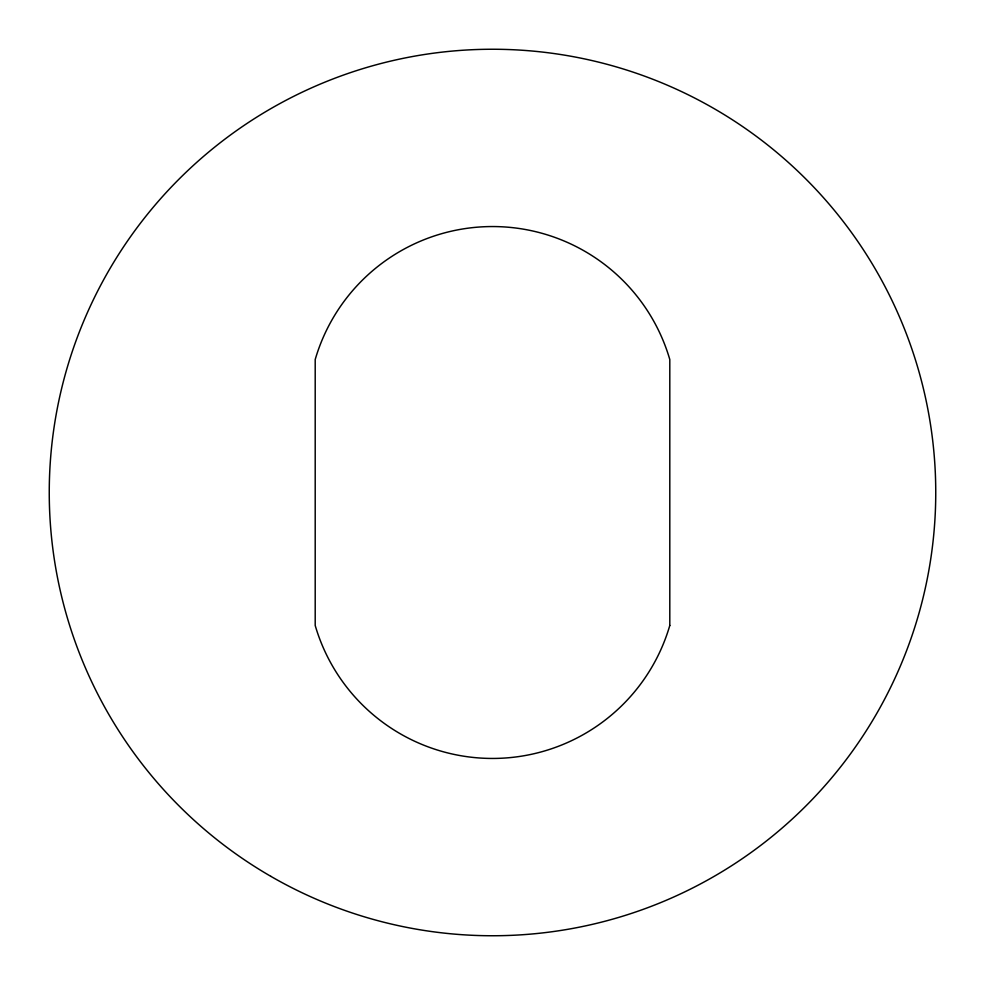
<?xml version="1.0" encoding="UTF-8"?>
<svg xmlns="http://www.w3.org/2000/svg" width="985" height="985" viewBox="0 0 985 985"><rect width="100%" height="100%" fill="white"/><g stroke="black" fill="none" stroke-linecap="round" stroke-linejoin="round"><path stroke-width="1.48" d="M669.8 625.475L669.8 359.525A184.688 184.688 0 0 0 315.2 359.525L315.2 625.475A184.688 184.688 0 0 0 669.8 625.475M270.875 876.367A443.25 443.25 0 0 0 935.75 492.5A443.25 443.25 0 0 0 270.875 108.633A443.25 443.25 0 0 0 270.875 876.367"/></g></svg>
